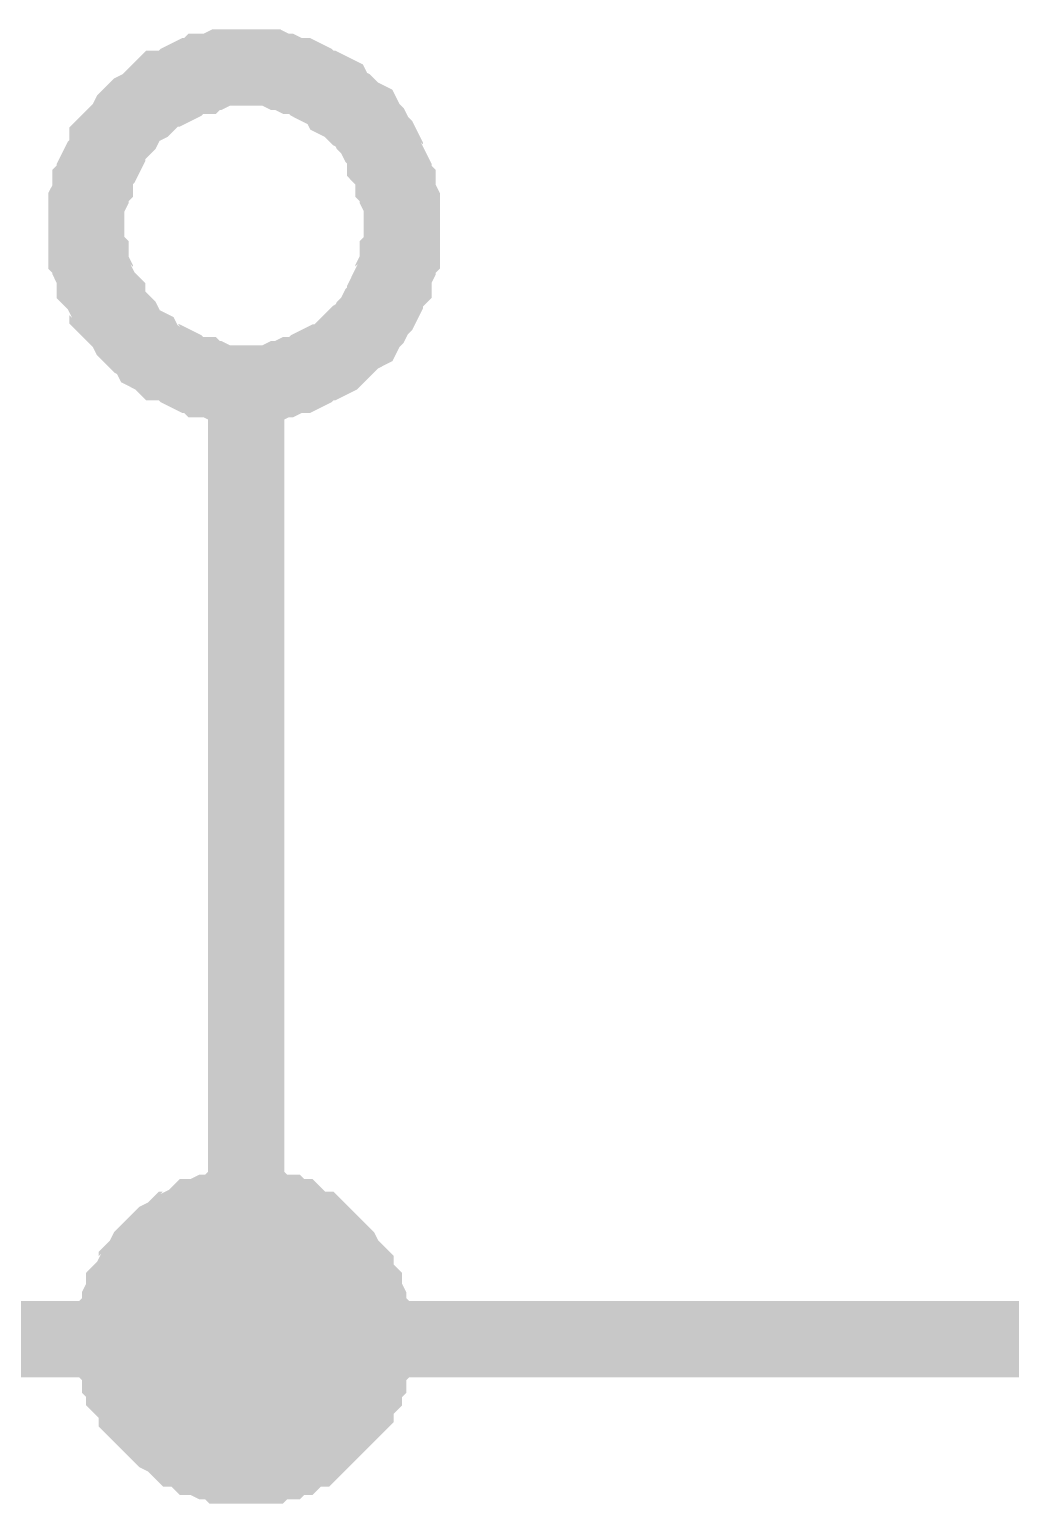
# Model space of a CAD drawing. Header units: millimetres. Extents: x -2024 to 917, y -725 to 13.
# Drawn here: x 301.31 to 305.17, y -129.44 to -123.64 of the extents above; entities that cross this region are included whole.
import ezdxf

# ---------------------------------------------------------------- set-up
doc = ezdxf.new("R2010")
doc.units = ezdxf.units.MM
doc.layers.add('Sheet', color=255, linetype='Continuous')

msp = doc.modelspace()

# ---------------------------------------------------------------- linework, layer by layer
at = {"layer": 'Sheet'}
for points, const_width in [([(301.5346, -124.4218), (301.5346, -124.3887), (301.5346, -124.3556), (301.5346, -124.3225), (301.5512, -124.2894), (301.5512, -124.2563), (301.5677, -124.2397), (301.5677, -124.2066), (301.5843, -124.1735), (301.6008, -124.1569), (301.6174, -124.1238), (301.6174, -124.0907), (301.6339, -124.0741), (301.667, -124.041), (301.6836, -124.0244), (301.7001, -123.9913), (301.7167, -123.9748), (301.7332, -123.9582), (301.7663, -123.9416), (301.7829, -123.9251), (301.816, -123.892), (301.8326, -123.8754), (301.8657, -123.8754), (301.8988, -123.8588), (301.9153, -123.8423), (301.9484, -123.8257), (301.9815, -123.8257), (301.9981, -123.8092), (302.0312, -123.8092), (302.0643, -123.7926), (302.0974, -123.7926), (302.1305, -123.7926), (302.1636, -123.7926)], 0.2997), ([(302.1636, -123.7926), (302.1305, -123.7926), (302.0974, -123.7926), (302.0643, -123.7926), (302.0312, -123.8092), (301.9981, -123.8092), (301.9815, -123.8257), (301.9484, -123.8257), (301.9153, -123.8423), (301.8988, -123.8588), (301.8657, -123.8754), (301.8326, -123.8754), (301.816, -123.892), (301.7829, -123.9251), (301.7663, -123.9416), (301.7332, -123.9582), (301.7167, -123.9748), (301.7001, -123.9913), (301.6836, -124.0244), (301.667, -124.041), (301.6339, -124.0741), (301.6174, -124.0907), (301.6174, -124.1238), (301.6008, -124.1569), (301.5843, -124.1735), (301.5677, -124.2066), (301.5677, -124.2397), (301.5512, -124.2563), (301.5512, -124.2894), (301.5346, -124.3225), (301.5346, -124.3556), (301.5346, -124.3887), (301.5346, -124.4218)], 0.2997), ([(302.1636, -123.7926), (302.1967, -123.7926), (302.2298, -123.7926), (302.2629, -123.7926), (302.296, -123.8092), (302.3125, -123.8092), (302.3456, -123.8257), (302.3787, -123.8257), (302.4118, -123.8423), (302.4284, -123.8588), (302.4615, -123.8754), (302.478, -123.8754), (302.5111, -123.892), (302.5277, -123.9251), (302.5608, -123.9416), (302.5774, -123.9582), (302.5939, -123.9748), (302.627, -123.9913), (302.6436, -124.0244), (302.6601, -124.041), (302.6767, -124.0741), (302.6932, -124.0907), (302.7098, -124.1238), (302.7098, -124.1569), (302.7263, -124.1735), (302.7429, -124.2066), (302.7429, -124.2397), (302.7594, -124.2563), (302.7594, -124.2894), (302.776, -124.3225), (302.776, -124.3556), (302.776, -124.3887), (302.776, -124.4218)], 0.2997), ([(302.776, -124.4218), (302.776, -124.3887), (302.776, -124.3556), (302.776, -124.3225), (302.7594, -124.2894), (302.7594, -124.2563), (302.7429, -124.2397), (302.7429, -124.2066), (302.7263, -124.1735), (302.7098, -124.1569), (302.7098, -124.1238), (302.6932, -124.0907), (302.6767, -124.0741), (302.6601, -124.041), (302.6436, -124.0244), (302.627, -123.9913), (302.5939, -123.9748), (302.5774, -123.9582), (302.5608, -123.9416), (302.5277, -123.9251), (302.5111, -123.892), (302.478, -123.8754), (302.4615, -123.8754), (302.4284, -123.8588), (302.4118, -123.8423), (302.3787, -123.8257), (302.3456, -123.8257), (302.3125, -123.8092), (302.296, -123.8092), (302.2629, -123.7926), (302.2298, -123.7926), (302.1967, -123.7926), (302.1636, -123.7926)], 0.2997), ([(302.1636, -125.0345), (302.1305, -125.0345), (302.0974, -125.0345), (302.0643, -125.0345), (302.0312, -125.018), (301.9981, -125.018), (301.9815, -125.0014), (301.9484, -125.0014), (301.9153, -124.9848), (301.8988, -124.9683), (301.8657, -124.9517), (301.8326, -124.9517), (301.816, -124.9352), (301.7829, -124.9186), (301.7663, -124.8855), (301.7332, -124.8689), (301.7167, -124.8524), (301.7001, -124.8358), (301.6836, -124.8027), (301.667, -124.7861), (301.6339, -124.753), (301.6174, -124.7365), (301.6174, -124.7033), (301.6008, -124.6868), (301.5843, -124.6537), (301.5677, -124.6371), (301.5677, -124.604), (301.5512, -124.5709), (301.5512, -124.5378), (301.5346, -124.5212), (301.5346, -124.4881), (301.5346, -124.455), (301.5346, -124.4218)], 0.2997), ([(301.5346, -124.4218), (301.5346, -124.4218)], 0.2997), ([(301.5346, -124.4218), (301.5346, -124.455), (301.5346, -124.4881), (301.5346, -124.5212), (301.5512, -124.5378), (301.5512, -124.5709), (301.5677, -124.604), (301.5677, -124.6371), (301.5843, -124.6537), (301.6008, -124.6868), (301.6174, -124.7033), (301.6174, -124.7365), (301.6339, -124.753), (301.667, -124.7861), (301.6836, -124.8027), (301.7001, -124.8358), (301.7167, -124.8524), (301.7332, -124.8689), (301.7663, -124.8855), (301.7829, -124.9186), (301.816, -124.9352), (301.8326, -124.9517), (301.8657, -124.9517), (301.8988, -124.9683), (301.9153, -124.9848), (301.9484, -125.0014), (301.9815, -125.0014), (301.9981, -125.018), (302.0312, -125.018), (302.0643, -125.0345), (302.0974, -125.0345), (302.1305, -125.0345), (302.1636, -125.0345)], 0.2997), ([(302.776, -124.4218), (302.776, -124.455), (302.776, -124.4881), (302.776, -124.5212), (302.7594, -124.5378), (302.7594, -124.5709), (302.7429, -124.604), (302.7429, -124.6371), (302.7263, -124.6537), (302.7098, -124.6868), (302.7098, -124.7033), (302.6932, -124.7365), (302.6767, -124.753), (302.6601, -124.7861), (302.6436, -124.8027), (302.627, -124.8358), (302.5939, -124.8524), (302.5774, -124.8689), (302.5608, -124.8855), (302.5277, -124.9186), (302.5111, -124.9352), (302.478, -124.9517), (302.4615, -124.9517), (302.4284, -124.9683), (302.4118, -124.9848), (302.3787, -125.0014), (302.3456, -125.0014), (302.3125, -125.018), (302.296, -125.018), (302.2629, -125.0345), (302.2298, -125.0345), (302.1967, -125.0345), (302.1636, -125.0345)], 0.2997), ([(302.1636, -125.0345), (302.1967, -125.0345), (302.2298, -125.0345), (302.2629, -125.0345), (302.296, -125.018), (302.3125, -125.018), (302.3456, -125.0014), (302.3787, -125.0014), (302.4118, -124.9848), (302.4284, -124.9683), (302.4615, -124.9517), (302.478, -124.9517), (302.5111, -124.9352), (302.5277, -124.9186), (302.5608, -124.8855), (302.5774, -124.8689), (302.5939, -124.8524), (302.627, -124.8358), (302.6436, -124.8027), (302.6601, -124.7861), (302.6767, -124.753), (302.6932, -124.7365), (302.7098, -124.7033), (302.7098, -124.6868), (302.7263, -124.6537), (302.7429, -124.6371), (302.7429, -124.604), (302.7594, -124.5709), (302.7594, -124.5378), (302.776, -124.5212), (302.776, -124.4881), (302.776, -124.455), (302.776, -124.4218)], 0.2997), ([(302.776, -124.4218), (302.776, -124.4218), (302.776, -124.4218), (302.776, -124.4218), (302.776, -124.4218), (302.776, -124.4218), (302.776, -124.4218), (302.776, -124.4218), (302.776, -124.4218), (302.776, -124.4218), (302.776, -124.4218), (302.776, -124.4218), (302.776, -124.4218), (302.776, -124.4218), (302.776, -124.4218), (302.776, -124.4218), (302.776, -124.4218), (302.776, -124.4218), (302.776, -124.4218), (302.776, -124.4218), (302.776, -124.4218), (302.776, -124.4218), (302.776, -124.4218), (302.776, -124.4218), (302.776, -124.4218), (302.776, -124.4218), (302.776, -124.4218), (302.776, -124.4218), (302.776, -124.4218), (302.776, -124.4218), (302.776, -124.4218), (302.776, -124.4218), (302.776, -124.4218)], 0.2997), ([(302.776, -124.4218), (302.776, -124.4218)], 0.2997), ([(302.1636, -125.0345), (302.1636, -126.293)], 0.2997), ([(302.1636, -128.7934), (302.1636, -126.293)], 0.2997), ([(301.6505, -128.7934), (301.6505, -128.7603), (301.6505, -128.7437), (301.6505, -128.7106), (301.667, -128.694), (301.667, -128.6609), (301.667, -128.6444), (301.6836, -128.6112), (301.6836, -128.5947), (301.7001, -128.5781), (301.7167, -128.545), (301.7332, -128.5284), (301.7332, -128.5119), (301.7498, -128.4953), (301.7663, -128.4622), (301.7829, -128.4457), (301.7995, -128.4291), (301.816, -128.4125), (301.8326, -128.396), (301.8657, -128.3794), (301.8822, -128.3629), (301.8988, -128.3629), (301.9153, -128.3463), (301.9484, -128.3297), (301.965, -128.3132), (301.9815, -128.3132), (302.0146, -128.2966), (302.0312, -128.2966), (302.0643, -128.2966), (302.0808, -128.2801), (302.1139, -128.2801), (302.1305, -128.2801), (302.1636, -128.2801)], 0.2997), ([(301.6505, -128.7934), (301.6505, -128.7603), (301.6505, -128.7437), (301.6505, -128.7106), (301.667, -128.694), (301.667, -128.6609), (301.667, -128.6444), (301.6836, -128.6112), (301.6836, -128.5947), (301.7001, -128.5781), (301.7167, -128.545), (301.7332, -128.5284), (301.7332, -128.5119), (301.7498, -128.4953), (301.7663, -128.4622), (301.7829, -128.4457), (301.7995, -128.4291), (301.816, -128.4125), (301.8326, -128.396), (301.8657, -128.3794), (301.8822, -128.3629), (301.8988, -128.3629), (301.9153, -128.3463), (301.9484, -128.3297), (301.965, -128.3132), (301.9815, -128.3132), (302.0146, -128.2966), (302.0312, -128.2966), (302.0643, -128.2966), (302.0808, -128.2801), (302.1139, -128.2801), (302.1305, -128.2801), (302.1636, -128.2801)], 0.2997), ([(301.6505, -128.7934), (301.6505, -128.7603), (301.6505, -128.7437), (301.6505, -128.7106), (301.667, -128.694), (301.667, -128.6609), (301.667, -128.6444), (301.6836, -128.6112), (301.6836, -128.5947), (301.7001, -128.5781), (301.7167, -128.545), (301.7332, -128.5284), (301.7332, -128.5119), (301.7498, -128.4953), (301.7663, -128.4622), (301.7829, -128.4457), (301.7995, -128.4291), (301.816, -128.4125), (301.8326, -128.396), (301.8657, -128.3794), (301.8822, -128.3629), (301.8988, -128.3629), (301.9153, -128.3463), (301.9484, -128.3297), (301.965, -128.3132), (301.9815, -128.3132), (302.0146, -128.2966), (302.0312, -128.2966), (302.0643, -128.2966), (302.0808, -128.2801), (302.1139, -128.2801), (302.1305, -128.2801), (302.1636, -128.2801)], 0.2997), ([(301.6505, -128.7934), (301.6505, -128.7603), (301.6505, -128.7437), (301.6505, -128.7106), (301.667, -128.694), (301.667, -128.6609), (301.667, -128.6444), (301.6836, -128.6112), (301.6836, -128.5947), (301.7001, -128.5781), (301.7167, -128.545), (301.7332, -128.5284), (301.7332, -128.5119), (301.7498, -128.4953), (301.7663, -128.4622), (301.7829, -128.4457), (301.7995, -128.4291), (301.816, -128.4125), (301.8326, -128.396), (301.8657, -128.3794), (301.8822, -128.3629), (301.8988, -128.3629), (301.9153, -128.3463), (301.9484, -128.3297), (301.965, -128.3132), (301.9815, -128.3132), (302.0146, -128.2966), (302.0312, -128.2966), (302.0643, -128.2966), (302.0808, -128.2801), (302.1139, -128.2801), (302.1305, -128.2801), (302.1636, -128.2801)], 0.2997), ([(301.6505, -128.7934), (301.6505, -128.7603), (301.6505, -128.7437), (301.6505, -128.7106), (301.667, -128.694), (301.667, -128.6609), (301.667, -128.6444), (301.6836, -128.6112), (301.6836, -128.5947), (301.7001, -128.5781), (301.7167, -128.545), (301.7332, -128.5284), (301.7332, -128.5119), (301.7498, -128.4953), (301.7663, -128.4622), (301.7829, -128.4457), (301.7995, -128.4291), (301.816, -128.4125), (301.8326, -128.396), (301.8657, -128.3794), (301.8822, -128.3629), (301.8988, -128.3629), (301.9153, -128.3463), (301.9484, -128.3297), (301.965, -128.3132), (301.9815, -128.3132), (302.0146, -128.2966), (302.0312, -128.2966), (302.0643, -128.2966), (302.0808, -128.2801), (302.1139, -128.2801), (302.1305, -128.2801), (302.1636, -128.2801)], 0.2997), ([(301.6505, -128.7934), (301.6505, -128.7603), (301.6505, -128.7437), (301.6505, -128.7106), (301.667, -128.694), (301.667, -128.6609), (301.667, -128.6444), (301.6836, -128.6112), (301.6836, -128.5947), (301.7001, -128.5781), (301.7167, -128.545), (301.7332, -128.5284), (301.7332, -128.5119), (301.7498, -128.4953), (301.7663, -128.4622), (301.7829, -128.4457), (301.7995, -128.4291), (301.816, -128.4125), (301.8326, -128.396), (301.8657, -128.3794), (301.8822, -128.3629), (301.8988, -128.3629), (301.9153, -128.3463), (301.9484, -128.3297), (301.965, -128.3132), (301.9815, -128.3132), (302.0146, -128.2966), (302.0312, -128.2966), (302.0643, -128.2966), (302.0808, -128.2801), (302.1139, -128.2801), (302.1305, -128.2801), (302.1636, -128.2801)], 0.2997), ([(302.1636, -128.2801), (302.1636, -128.2801)], 0.2997), ([(302.1636, -128.2801), (302.1967, -128.2801), (302.2132, -128.2801), (302.2463, -128.2801), (302.2629, -128.2966), (302.296, -128.2966), (302.3125, -128.2966), (302.3291, -128.3132), (302.3622, -128.3132), (302.3787, -128.3297), (302.3953, -128.3463), (302.4284, -128.3629), (302.4449, -128.3629), (302.4615, -128.3794), (302.478, -128.396), (302.4946, -128.4125), (302.5111, -128.4291), (302.5277, -128.4457), (302.5442, -128.4622), (302.5608, -128.4953), (302.5774, -128.5119), (302.5939, -128.5284), (302.5939, -128.545), (302.6105, -128.5781), (302.627, -128.5947), (302.627, -128.6112), (302.6436, -128.6444), (302.6436, -128.6609), (302.6436, -128.694), (302.6601, -128.7106), (302.6601, -128.7437), (302.6601, -128.7603), (302.6601, -128.7934)], 0.2997), ([(302.1636, -128.2801), (302.1636, -128.2801)], 0.2997), ([(302.1636, -128.2801), (302.1967, -128.2801), (302.2132, -128.2801), (302.2463, -128.2801), (302.2629, -128.2966), (302.296, -128.2966), (302.3125, -128.2966), (302.3291, -128.3132), (302.3622, -128.3132), (302.3787, -128.3297), (302.3953, -128.3463), (302.4284, -128.3629), (302.4449, -128.3629), (302.4615, -128.3794), (302.478, -128.396), (302.4946, -128.4125), (302.5111, -128.4291), (302.5277, -128.4457), (302.5442, -128.4622), (302.5608, -128.4953), (302.5774, -128.5119), (302.5939, -128.5284), (302.5939, -128.545), (302.6105, -128.5781), (302.627, -128.5947), (302.627, -128.6112), (302.6436, -128.6444), (302.6436, -128.6609), (302.6436, -128.694), (302.6601, -128.7106), (302.6601, -128.7437), (302.6601, -128.7603), (302.6601, -128.7934)], 0.2997), ([(302.1636, -128.2801), (302.1636, -128.2801)], 0.2997), ([(302.1636, -128.2801), (302.1967, -128.2801), (302.2132, -128.2801), (302.2463, -128.2801), (302.2629, -128.2966), (302.296, -128.2966), (302.3125, -128.2966), (302.3291, -128.3132), (302.3622, -128.3132), (302.3787, -128.3297), (302.3953, -128.3463), (302.4284, -128.3629), (302.4449, -128.3629), (302.4615, -128.3794), (302.478, -128.396), (302.4946, -128.4125), (302.5111, -128.4291), (302.5277, -128.4457), (302.5442, -128.4622), (302.5608, -128.4953), (302.5774, -128.5119), (302.5939, -128.5284), (302.5939, -128.545), (302.6105, -128.5781), (302.627, -128.5947), (302.627, -128.6112), (302.6436, -128.6444), (302.6436, -128.6609), (302.6436, -128.694), (302.6601, -128.7106), (302.6601, -128.7437), (302.6601, -128.7603), (302.6601, -128.7934)], 0.2997), ([(302.1636, -128.2801), (302.1636, -128.2801)], 0.2997), ([(302.1636, -128.2801), (302.1967, -128.2801), (302.2132, -128.2801), (302.2463, -128.2801), (302.2629, -128.2966), (302.296, -128.2966), (302.3125, -128.2966), (302.3291, -128.3132), (302.3622, -128.3132), (302.3787, -128.3297), (302.3953, -128.3463), (302.4284, -128.3629), (302.4449, -128.3629), (302.4615, -128.3794), (302.478, -128.396), (302.4946, -128.4125), (302.5111, -128.4291), (302.5277, -128.4457), (302.5442, -128.4622), (302.5608, -128.4953), (302.5774, -128.5119), (302.5939, -128.5284), (302.5939, -128.545), (302.6105, -128.5781), (302.627, -128.5947), (302.627, -128.6112), (302.6436, -128.6444), (302.6436, -128.6609), (302.6436, -128.694), (302.6601, -128.7106), (302.6601, -128.7437), (302.6601, -128.7603), (302.6601, -128.7934)], 0.2997), ([(302.1636, -128.2801), (302.1636, -128.2801)], 0.2997), ([(302.1636, -128.2801), (302.1967, -128.2801), (302.2132, -128.2801), (302.2463, -128.2801), (302.2629, -128.2966), (302.296, -128.2966), (302.3125, -128.2966), (302.3291, -128.3132), (302.3622, -128.3132), (302.3787, -128.3297), (302.3953, -128.3463), (302.4284, -128.3629), (302.4449, -128.3629), (302.4615, -128.3794), (302.478, -128.396), (302.4946, -128.4125), (302.5111, -128.4291), (302.5277, -128.4457), (302.5442, -128.4622), (302.5608, -128.4953), (302.5774, -128.5119), (302.5939, -128.5284), (302.5939, -128.545), (302.6105, -128.5781), (302.627, -128.5947), (302.627, -128.6112), (302.6436, -128.6444), (302.6436, -128.6609), (302.6436, -128.694), (302.6601, -128.7106), (302.6601, -128.7437), (302.6601, -128.7603), (302.6601, -128.7934)], 0.2997), ([(302.1636, -128.2801), (302.1636, -128.2801)], 0.2997), ([(302.1636, -128.2801), (302.1967, -128.2801), (302.2132, -128.2801), (302.2463, -128.2801), (302.2629, -128.2966), (302.296, -128.2966), (302.3125, -128.2966), (302.3291, -128.3132), (302.3622, -128.3132), (302.3787, -128.3297), (302.3953, -128.3463), (302.4284, -128.3629), (302.4449, -128.3629), (302.4615, -128.3794), (302.478, -128.396), (302.4946, -128.4125), (302.5111, -128.4291), (302.5277, -128.4457), (302.5442, -128.4622), (302.5608, -128.4953), (302.5774, -128.5119), (302.5939, -128.5284), (302.5939, -128.545), (302.6105, -128.5781), (302.627, -128.5947), (302.627, -128.6112), (302.6436, -128.6444), (302.6436, -128.6609), (302.6436, -128.694), (302.6601, -128.7106), (302.6601, -128.7437), (302.6601, -128.7603), (302.6601, -128.7934)], 0.2997), ([(301.6505, -128.7934), (301.6505, -128.7603), (301.6505, -128.7437), (301.6505, -128.7106), (301.667, -128.694), (301.667, -128.6609), (301.667, -128.6444), (301.6836, -128.6112), (301.6836, -128.5947), (301.7001, -128.5781), (301.7167, -128.545), (301.7332, -128.5284), (301.7332, -128.5119), (301.7498, -128.4953), (301.7663, -128.4622), (301.7829, -128.4457), (301.7995, -128.4291), (301.816, -128.4125), (301.8326, -128.396), (301.8657, -128.3794), (301.8822, -128.3629), (301.8988, -128.3629), (301.9153, -128.3463), (301.9484, -128.3297), (301.965, -128.3132), (301.9815, -128.3132), (302.0146, -128.2966), (302.0312, -128.2966), (302.0643, -128.2966), (302.0808, -128.2801), (302.1139, -128.2801), (302.1305, -128.2801), (302.1636, -128.2801)], 0.0991), ([(301.6505, -128.7934), (301.6505, -128.7603), (301.6505, -128.7437), (301.6505, -128.7106), (301.667, -128.694), (301.667, -128.6609), (301.667, -128.6444), (301.6836, -128.6112), (301.6836, -128.5947), (301.7001, -128.5781), (301.7167, -128.545), (301.7332, -128.5284), (301.7332, -128.5119), (301.7498, -128.4953), (301.7663, -128.4622), (301.7829, -128.4457), (301.7995, -128.4291), (301.816, -128.4125), (301.8326, -128.396), (301.8657, -128.3794), (301.8822, -128.3629), (301.8988, -128.3629), (301.9153, -128.3463), (301.9484, -128.3297), (301.965, -128.3132), (301.9815, -128.3132), (302.0146, -128.2966), (302.0312, -128.2966), (302.0643, -128.2966), (302.0808, -128.2801), (302.1139, -128.2801), (302.1305, -128.2801), (302.1636, -128.2801)], 0.0991), ([(301.6505, -128.7934), (301.6505, -128.7603), (301.6505, -128.7437), (301.6505, -128.7106), (301.667, -128.694), (301.667, -128.6609), (301.667, -128.6444), (301.6836, -128.6112), (301.6836, -128.5947), (301.7001, -128.5781), (301.7167, -128.545), (301.7332, -128.5284), (301.7332, -128.5119), (301.7498, -128.4953), (301.7663, -128.4622), (301.7829, -128.4457), (301.7995, -128.4291), (301.816, -128.4125), (301.8326, -128.396), (301.8657, -128.3794), (301.8822, -128.3629), (301.8988, -128.3629), (301.9153, -128.3463), (301.9484, -128.3297), (301.965, -128.3132), (301.9815, -128.3132), (302.0146, -128.2966), (302.0312, -128.2966), (302.0643, -128.2966), (302.0808, -128.2801), (302.1139, -128.2801), (302.1305, -128.2801), (302.1636, -128.2801)], 0.0991), ([(301.6505, -128.7934), (301.6505, -128.7603), (301.6505, -128.7437), (301.6505, -128.7106), (301.667, -128.694), (301.667, -128.6609), (301.667, -128.6444), (301.6836, -128.6112), (301.6836, -128.5947), (301.7001, -128.5781), (301.7167, -128.545), (301.7332, -128.5284), (301.7332, -128.5119), (301.7498, -128.4953), (301.7663, -128.4622), (301.7829, -128.4457), (301.7995, -128.4291), (301.816, -128.4125), (301.8326, -128.396), (301.8657, -128.3794), (301.8822, -128.3629), (301.8988, -128.3629), (301.9153, -128.3463), (301.9484, -128.3297), (301.965, -128.3132), (301.9815, -128.3132), (302.0146, -128.2966), (302.0312, -128.2966), (302.0643, -128.2966), (302.0808, -128.2801), (302.1139, -128.2801), (302.1305, -128.2801), (302.1636, -128.2801)], 0.0991), ([(301.6505, -128.7934), (301.6505, -128.7603), (301.6505, -128.7437), (301.6505, -128.7106), (301.667, -128.694), (301.667, -128.6609), (301.667, -128.6444), (301.6836, -128.6112), (301.6836, -128.5947), (301.7001, -128.5781), (301.7167, -128.545), (301.7332, -128.5284), (301.7332, -128.5119), (301.7498, -128.4953), (301.7663, -128.4622), (301.7829, -128.4457), (301.7995, -128.4291), (301.816, -128.4125), (301.8326, -128.396), (301.8657, -128.3794), (301.8822, -128.3629), (301.8988, -128.3629), (301.9153, -128.3463), (301.9484, -128.3297), (301.965, -128.3132), (301.9815, -128.3132), (302.0146, -128.2966), (302.0312, -128.2966), (302.0643, -128.2966), (302.0808, -128.2801), (302.1139, -128.2801), (302.1305, -128.2801), (302.1636, -128.2801)], 0.0991), ([(301.6505, -128.7934), (301.6505, -128.7603), (301.6505, -128.7437), (301.6505, -128.7106), (301.667, -128.694), (301.667, -128.6609), (301.667, -128.6444), (301.6836, -128.6112), (301.6836, -128.5947), (301.7001, -128.5781), (301.7167, -128.545), (301.7332, -128.5284), (301.7332, -128.5119), (301.7498, -128.4953), (301.7663, -128.4622), (301.7829, -128.4457), (301.7995, -128.4291), (301.816, -128.4125), (301.8326, -128.396), (301.8657, -128.3794), (301.8822, -128.3629), (301.8988, -128.3629), (301.9153, -128.3463), (301.9484, -128.3297), (301.965, -128.3132), (301.9815, -128.3132), (302.0146, -128.2966), (302.0312, -128.2966), (302.0643, -128.2966), (302.0808, -128.2801), (302.1139, -128.2801), (302.1305, -128.2801), (302.1636, -128.2801)], 0.0991), ([(302.1636, -128.2801), (302.1636, -128.2801)], 0.0991), ([(302.1636, -128.2801), (302.1967, -128.2801), (302.2132, -128.2801), (302.2463, -128.2801), (302.2629, -128.2966), (302.296, -128.2966), (302.3125, -128.2966), (302.3291, -128.3132), (302.3622, -128.3132), (302.3787, -128.3297), (302.3953, -128.3463), (302.4284, -128.3629), (302.4449, -128.3629), (302.4615, -128.3794), (302.478, -128.396), (302.4946, -128.4125), (302.5111, -128.4291), (302.5277, -128.4457), (302.5442, -128.4622), (302.5608, -128.4953), (302.5774, -128.5119), (302.5939, -128.5284), (302.5939, -128.545), (302.6105, -128.5781), (302.627, -128.5947), (302.627, -128.6112), (302.6436, -128.6444), (302.6436, -128.6609), (302.6436, -128.694), (302.6601, -128.7106), (302.6601, -128.7437), (302.6601, -128.7603), (302.6601, -128.7934)], 0.0991), ([(302.1636, -128.2801), (302.1636, -128.2801)], 0.0991), ([(302.1636, -128.2801), (302.1967, -128.2801), (302.2132, -128.2801), (302.2463, -128.2801), (302.2629, -128.2966), (302.296, -128.2966), (302.3125, -128.2966), (302.3291, -128.3132), (302.3622, -128.3132), (302.3787, -128.3297), (302.3953, -128.3463), (302.4284, -128.3629), (302.4449, -128.3629), (302.4615, -128.3794), (302.478, -128.396), (302.4946, -128.4125), (302.5111, -128.4291), (302.5277, -128.4457), (302.5442, -128.4622), (302.5608, -128.4953), (302.5774, -128.5119), (302.5939, -128.5284), (302.5939, -128.545), (302.6105, -128.5781), (302.627, -128.5947), (302.627, -128.6112), (302.6436, -128.6444), (302.6436, -128.6609), (302.6436, -128.694), (302.6601, -128.7106), (302.6601, -128.7437), (302.6601, -128.7603), (302.6601, -128.7934)], 0.0991), ([(302.1636, -128.2801), (302.1636, -128.2801)], 0.0991), ([(302.1636, -128.2801), (302.1967, -128.2801), (302.2132, -128.2801), (302.2463, -128.2801), (302.2629, -128.2966), (302.296, -128.2966), (302.3125, -128.2966), (302.3291, -128.3132), (302.3622, -128.3132), (302.3787, -128.3297), (302.3953, -128.3463), (302.4284, -128.3629), (302.4449, -128.3629), (302.4615, -128.3794), (302.478, -128.396), (302.4946, -128.4125), (302.5111, -128.4291), (302.5277, -128.4457), (302.5442, -128.4622), (302.5608, -128.4953), (302.5774, -128.5119), (302.5939, -128.5284), (302.5939, -128.545), (302.6105, -128.5781), (302.627, -128.5947), (302.627, -128.6112), (302.6436, -128.6444), (302.6436, -128.6609), (302.6436, -128.694), (302.6601, -128.7106), (302.6601, -128.7437), (302.6601, -128.7603), (302.6601, -128.7934)], 0.0991), ([(302.1636, -128.2801), (302.1636, -128.2801)], 0.0991), ([(302.1636, -128.2801), (302.1967, -128.2801), (302.2132, -128.2801), (302.2463, -128.2801), (302.2629, -128.2966), (302.296, -128.2966), (302.3125, -128.2966), (302.3291, -128.3132), (302.3622, -128.3132), (302.3787, -128.3297), (302.3953, -128.3463), (302.4284, -128.3629), (302.4449, -128.3629), (302.4615, -128.3794), (302.478, -128.396), (302.4946, -128.4125), (302.5111, -128.4291), (302.5277, -128.4457), (302.5442, -128.4622), (302.5608, -128.4953), (302.5774, -128.5119), (302.5939, -128.5284), (302.5939, -128.545), (302.6105, -128.5781), (302.627, -128.5947), (302.627, -128.6112), (302.6436, -128.6444), (302.6436, -128.6609), (302.6436, -128.694), (302.6601, -128.7106), (302.6601, -128.7437), (302.6601, -128.7603), (302.6601, -128.7934)], 0.0991), ([(302.1636, -128.2801), (302.1636, -128.2801)], 0.0991), ([(302.1636, -128.2801), (302.1967, -128.2801), (302.2132, -128.2801), (302.2463, -128.2801), (302.2629, -128.2966), (302.296, -128.2966), (302.3125, -128.2966), (302.3291, -128.3132), (302.3622, -128.3132), (302.3787, -128.3297), (302.3953, -128.3463), (302.4284, -128.3629), (302.4449, -128.3629), (302.4615, -128.3794), (302.478, -128.396), (302.4946, -128.4125), (302.5111, -128.4291), (302.5277, -128.4457), (302.5442, -128.4622), (302.5608, -128.4953), (302.5774, -128.5119), (302.5939, -128.5284), (302.5939, -128.545), (302.6105, -128.5781), (302.627, -128.5947), (302.627, -128.6112), (302.6436, -128.6444), (302.6436, -128.6609), (302.6436, -128.694), (302.6601, -128.7106), (302.6601, -128.7437), (302.6601, -128.7603), (302.6601, -128.7934)], 0.0991), ([(302.1636, -128.2801), (302.1636, -128.2801)], 0.0991), ([(302.1636, -128.2801), (302.1967, -128.2801), (302.2132, -128.2801), (302.2463, -128.2801), (302.2629, -128.2966), (302.296, -128.2966), (302.3125, -128.2966), (302.3291, -128.3132), (302.3622, -128.3132), (302.3787, -128.3297), (302.3953, -128.3463), (302.4284, -128.3629), (302.4449, -128.3629), (302.4615, -128.3794), (302.478, -128.396), (302.4946, -128.4125), (302.5111, -128.4291), (302.5277, -128.4457), (302.5442, -128.4622), (302.5608, -128.4953), (302.5774, -128.5119), (302.5939, -128.5284), (302.5939, -128.545), (302.6105, -128.5781), (302.627, -128.5947), (302.627, -128.6112), (302.6436, -128.6444), (302.6436, -128.6609), (302.6436, -128.694), (302.6601, -128.7106), (302.6601, -128.7437), (302.6601, -128.7603), (302.6601, -128.7934)], 0.0991), ([(297.1652, -128.7934), (302.1636, -128.7934)], 0.2997), ([(302.1636, -129.2902), (302.1305, -129.2902), (302.1139, -129.2902), (302.0808, -129.2902), (302.0643, -129.2736), (302.0312, -129.2736), (302.0146, -129.2736), (301.9815, -129.257), (301.965, -129.257), (301.9484, -129.2405), (301.9153, -129.2239), (301.8988, -129.2239), (301.8822, -129.2074), (301.8657, -129.1908), (301.8326, -129.1742), (301.816, -129.1577), (301.7995, -129.1411), (301.7829, -129.1246), (301.7663, -129.108), (301.7498, -129.0914), (301.7332, -129.0749), (301.7332, -129.0583), (301.7167, -129.0252), (301.7001, -129.0087), (301.6836, -128.9921), (301.6836, -128.959), (301.667, -128.9424), (301.667, -128.9259), (301.667, -128.8927), (301.6505, -128.8762), (301.6505, -128.8431), (301.6505, -128.8265), (301.6505, -128.7934)], 0.2997), ([(301.6505, -128.7934), (301.6505, -128.7934)], 0.2997), ([(302.1636, -129.2902), (302.1305, -129.2902), (302.1139, -129.2902), (302.0808, -129.2902), (302.0643, -129.2736), (302.0312, -129.2736), (302.0146, -129.2736), (301.9815, -129.257), (301.965, -129.257), (301.9484, -129.2405), (301.9153, -129.2239), (301.8988, -129.2239), (301.8822, -129.2074), (301.8657, -129.1908), (301.8326, -129.1742), (301.816, -129.1577), (301.7995, -129.1411), (301.7829, -129.1246), (301.7663, -129.108), (301.7498, -129.0914), (301.7332, -129.0749), (301.7332, -129.0583), (301.7167, -129.0252), (301.7001, -129.0087), (301.6836, -128.9921), (301.6836, -128.959), (301.667, -128.9424), (301.667, -128.9259), (301.667, -128.8927), (301.6505, -128.8762), (301.6505, -128.8431), (301.6505, -128.8265), (301.6505, -128.7934)], 0.2997), ([(301.6505, -128.7934), (301.6505, -128.7934)], 0.2997), ([(302.1636, -129.2902), (302.1305, -129.2902), (302.1139, -129.2902), (302.0808, -129.2902), (302.0643, -129.2736), (302.0312, -129.2736), (302.0146, -129.2736), (301.9815, -129.257), (301.965, -129.257), (301.9484, -129.2405), (301.9153, -129.2239), (301.8988, -129.2239), (301.8822, -129.2074), (301.8657, -129.1908), (301.8326, -129.1742), (301.816, -129.1577), (301.7995, -129.1411), (301.7829, -129.1246), (301.7663, -129.108), (301.7498, -129.0914), (301.7332, -129.0749), (301.7332, -129.0583), (301.7167, -129.0252), (301.7001, -129.0087), (301.6836, -128.9921), (301.6836, -128.959), (301.667, -128.9424), (301.667, -128.9259), (301.667, -128.8927), (301.6505, -128.8762), (301.6505, -128.8431), (301.6505, -128.8265), (301.6505, -128.7934)], 0.2997), ([(301.6505, -128.7934), (301.6505, -128.7934)], 0.2997), ([(302.1636, -129.2902), (302.1305, -129.2902), (302.1139, -129.2902), (302.0808, -129.2902), (302.0643, -129.2736), (302.0312, -129.2736), (302.0146, -129.2736), (301.9815, -129.257), (301.965, -129.257), (301.9484, -129.2405), (301.9153, -129.2239), (301.8988, -129.2239), (301.8822, -129.2074), (301.8657, -129.1908), (301.8326, -129.1742), (301.816, -129.1577), (301.7995, -129.1411), (301.7829, -129.1246), (301.7663, -129.108), (301.7498, -129.0914), (301.7332, -129.0749), (301.7332, -129.0583), (301.7167, -129.0252), (301.7001, -129.0087), (301.6836, -128.9921), (301.6836, -128.959), (301.667, -128.9424), (301.667, -128.9259), (301.667, -128.8927), (301.6505, -128.8762), (301.6505, -128.8431), (301.6505, -128.8265), (301.6505, -128.7934)], 0.2997), ([(301.6505, -128.7934), (301.6505, -128.7934)], 0.2997), ([(302.1636, -129.2902), (302.1305, -129.2902), (302.1139, -129.2902), (302.0808, -129.2902), (302.0643, -129.2736), (302.0312, -129.2736), (302.0146, -129.2736), (301.9815, -129.257), (301.965, -129.257), (301.9484, -129.2405), (301.9153, -129.2239), (301.8988, -129.2239), (301.8822, -129.2074), (301.8657, -129.1908), (301.8326, -129.1742), (301.816, -129.1577), (301.7995, -129.1411), (301.7829, -129.1246), (301.7663, -129.108), (301.7498, -129.0914), (301.7332, -129.0749), (301.7332, -129.0583), (301.7167, -129.0252), (301.7001, -129.0087), (301.6836, -128.9921), (301.6836, -128.959), (301.667, -128.9424), (301.667, -128.9259), (301.667, -128.8927), (301.6505, -128.8762), (301.6505, -128.8431), (301.6505, -128.8265), (301.6505, -128.7934)], 0.2997), ([(301.6505, -128.7934), (301.6505, -128.7934)], 0.2997), ([(302.1636, -129.2902), (302.1305, -129.2902), (302.1139, -129.2902), (302.0808, -129.2902), (302.0643, -129.2736), (302.0312, -129.2736), (302.0146, -129.2736), (301.9815, -129.257), (301.965, -129.257), (301.9484, -129.2405), (301.9153, -129.2239), (301.8988, -129.2239), (301.8822, -129.2074), (301.8657, -129.1908), (301.8326, -129.1742), (301.816, -129.1577), (301.7995, -129.1411), (301.7829, -129.1246), (301.7663, -129.108), (301.7498, -129.0914), (301.7332, -129.0749), (301.7332, -129.0583), (301.7167, -129.0252), (301.7001, -129.0087), (301.6836, -128.9921), (301.6836, -128.959), (301.667, -128.9424), (301.667, -128.9259), (301.667, -128.8927), (301.6505, -128.8762), (301.6505, -128.8431), (301.6505, -128.8265), (301.6505, -128.7934)], 0.2997), ([(301.6505, -128.7934), (301.6505, -128.7934)], 0.2997), ([(302.6601, -128.7934), (302.6601, -128.8265), (302.6601, -128.8431), (302.6601, -128.8762), (302.6436, -128.8927), (302.6436, -128.9259), (302.6436, -128.9424), (302.627, -128.959), (302.627, -128.9921), (302.6105, -129.0087), (302.5939, -129.0252), (302.5939, -129.0583), (302.5774, -129.0749), (302.5608, -129.0914), (302.5442, -129.108), (302.5277, -129.1246), (302.5111, -129.1411), (302.4946, -129.1577), (302.478, -129.1742), (302.4615, -129.1908), (302.4449, -129.2074), (302.4284, -129.2239), (302.3953, -129.2239), (302.3787, -129.2405), (302.3622, -129.257), (302.3291, -129.257), (302.3125, -129.2736), (302.296, -129.2736), (302.2629, -129.2736), (302.2463, -129.2902), (302.2132, -129.2902), (302.1967, -129.2902), (302.1636, -129.2902)], 0.2997), ([(302.6601, -128.7934), (302.6601, -128.8265), (302.6601, -128.8431), (302.6601, -128.8762), (302.6436, -128.8927), (302.6436, -128.9259), (302.6436, -128.9424), (302.627, -128.959), (302.627, -128.9921), (302.6105, -129.0087), (302.5939, -129.0252), (302.5939, -129.0583), (302.5774, -129.0749), (302.5608, -129.0914), (302.5442, -129.108), (302.5277, -129.1246), (302.5111, -129.1411), (302.4946, -129.1577), (302.478, -129.1742), (302.4615, -129.1908), (302.4449, -129.2074), (302.4284, -129.2239), (302.3953, -129.2239), (302.3787, -129.2405), (302.3622, -129.257), (302.3291, -129.257), (302.3125, -129.2736), (302.296, -129.2736), (302.2629, -129.2736), (302.2463, -129.2902), (302.2132, -129.2902), (302.1967, -129.2902), (302.1636, -129.2902)], 0.2997), ([(302.1636, -128.7934), (312.1604, -128.7934), (327.1391, -128.7934), (332.1376, -128.7934)], 0.2997), ([(302.6601, -128.7934), (302.6601, -128.8265), (302.6601, -128.8431), (302.6601, -128.8762), (302.6436, -128.8927), (302.6436, -128.9259), (302.6436, -128.9424), (302.627, -128.959), (302.627, -128.9921), (302.6105, -129.0087), (302.5939, -129.0252), (302.5939, -129.0583), (302.5774, -129.0749), (302.5608, -129.0914), (302.5442, -129.108), (302.5277, -129.1246), (302.5111, -129.1411), (302.4946, -129.1577), (302.478, -129.1742), (302.4615, -129.1908), (302.4449, -129.2074), (302.4284, -129.2239), (302.3953, -129.2239), (302.3787, -129.2405), (302.3622, -129.257), (302.3291, -129.257), (302.3125, -129.2736), (302.296, -129.2736), (302.2629, -129.2736), (302.2463, -129.2902), (302.2132, -129.2902), (302.1967, -129.2902), (302.1636, -129.2902)], 0.2997), ([(302.6601, -128.7934), (302.6601, -128.8265), (302.6601, -128.8431), (302.6601, -128.8762), (302.6436, -128.8927), (302.6436, -128.9259), (302.6436, -128.9424), (302.627, -128.959), (302.627, -128.9921), (302.6105, -129.0087), (302.5939, -129.0252), (302.5939, -129.0583), (302.5774, -129.0749), (302.5608, -129.0914), (302.5442, -129.108), (302.5277, -129.1246), (302.5111, -129.1411), (302.4946, -129.1577), (302.478, -129.1742), (302.4615, -129.1908), (302.4449, -129.2074), (302.4284, -129.2239), (302.3953, -129.2239), (302.3787, -129.2405), (302.3622, -129.257), (302.3291, -129.257), (302.3125, -129.2736), (302.296, -129.2736), (302.2629, -129.2736), (302.2463, -129.2902), (302.2132, -129.2902), (302.1967, -129.2902), (302.1636, -129.2902)], 0.2997), ([(302.6601, -128.7934), (302.6601, -128.8265), (302.6601, -128.8431), (302.6601, -128.8762), (302.6436, -128.8927), (302.6436, -128.9259), (302.6436, -128.9424), (302.627, -128.959), (302.627, -128.9921), (302.6105, -129.0087), (302.5939, -129.0252), (302.5939, -129.0583), (302.5774, -129.0749), (302.5608, -129.0914), (302.5442, -129.108), (302.5277, -129.1246), (302.5111, -129.1411), (302.4946, -129.1577), (302.478, -129.1742), (302.4615, -129.1908), (302.4449, -129.2074), (302.4284, -129.2239), (302.3953, -129.2239), (302.3787, -129.2405), (302.3622, -129.257), (302.3291, -129.257), (302.3125, -129.2736), (302.296, -129.2736), (302.2629, -129.2736), (302.2463, -129.2902), (302.2132, -129.2902), (302.1967, -129.2902), (302.1636, -129.2902)], 0.2997), ([(302.6601, -128.7934), (302.6601, -128.8265), (302.6601, -128.8431), (302.6601, -128.8762), (302.6436, -128.8927), (302.6436, -128.9259), (302.6436, -128.9424), (302.627, -128.959), (302.627, -128.9921), (302.6105, -129.0087), (302.5939, -129.0252), (302.5939, -129.0583), (302.5774, -129.0749), (302.5608, -129.0914), (302.5442, -129.108), (302.5277, -129.1246), (302.5111, -129.1411), (302.4946, -129.1577), (302.478, -129.1742), (302.4615, -129.1908), (302.4449, -129.2074), (302.4284, -129.2239), (302.3953, -129.2239), (302.3787, -129.2405), (302.3622, -129.257), (302.3291, -129.257), (302.3125, -129.2736), (302.296, -129.2736), (302.2629, -129.2736), (302.2463, -129.2902), (302.2132, -129.2902), (302.1967, -129.2902), (302.1636, -129.2902)], 0.2997), ([(302.6601, -128.7934), (302.6601, -128.7934), (302.6601, -128.7934), (302.6601, -128.7934), (302.6601, -128.7934), (302.6601, -128.7934), (302.6601, -128.7934), (302.6601, -128.7934), (302.6601, -128.7934), (302.6601, -128.7934), (302.6601, -128.7934), (302.6601, -128.7934), (302.6601, -128.7934), (302.6601, -128.7934), (302.6601, -128.7934), (302.6601, -128.7934), (302.6601, -128.7934), (302.6601, -128.7934), (302.6601, -128.7934), (302.6601, -128.7934), (302.6601, -128.7934), (302.6601, -128.7934), (302.6601, -128.7934), (302.6601, -128.7934), (302.6601, -128.7934), (302.6601, -128.7934), (302.6601, -128.7934), (302.6601, -128.7934), (302.6601, -128.7934), (302.6601, -128.7934), (302.6601, -128.7934), (302.6601, -128.7934), (302.6601, -128.7934)], 0.2997), ([(302.6601, -128.7934), (302.6601, -128.7934)], 0.2997), ([(302.6601, -128.7934), (302.6601, -128.7934), (302.6601, -128.7934), (302.6601, -128.7934), (302.6601, -128.7934), (302.6601, -128.7934), (302.6601, -128.7934), (302.6601, -128.7934), (302.6601, -128.7934), (302.6601, -128.7934), (302.6601, -128.7934), (302.6601, -128.7934), (302.6601, -128.7934), (302.6601, -128.7934), (302.6601, -128.7934), (302.6601, -128.7934), (302.6601, -128.7934), (302.6601, -128.7934), (302.6601, -128.7934), (302.6601, -128.7934), (302.6601, -128.7934), (302.6601, -128.7934), (302.6601, -128.7934), (302.6601, -128.7934), (302.6601, -128.7934), (302.6601, -128.7934), (302.6601, -128.7934), (302.6601, -128.7934), (302.6601, -128.7934), (302.6601, -128.7934), (302.6601, -128.7934), (302.6601, -128.7934), (302.6601, -128.7934)], 0.2997), ([(302.6601, -128.7934), (302.6601, -128.7934)], 0.2997), ([(302.6601, -128.7934), (302.6601, -128.7934), (302.6601, -128.7934), (302.6601, -128.7934), (302.6601, -128.7934), (302.6601, -128.7934), (302.6601, -128.7934), (302.6601, -128.7934), (302.6601, -128.7934), (302.6601, -128.7934), (302.6601, -128.7934), (302.6601, -128.7934), (302.6601, -128.7934), (302.6601, -128.7934), (302.6601, -128.7934), (302.6601, -128.7934), (302.6601, -128.7934), (302.6601, -128.7934), (302.6601, -128.7934), (302.6601, -128.7934), (302.6601, -128.7934), (302.6601, -128.7934), (302.6601, -128.7934), (302.6601, -128.7934), (302.6601, -128.7934), (302.6601, -128.7934), (302.6601, -128.7934), (302.6601, -128.7934), (302.6601, -128.7934), (302.6601, -128.7934), (302.6601, -128.7934), (302.6601, -128.7934), (302.6601, -128.7934)], 0.2997), ([(302.6601, -128.7934), (302.6601, -128.7934)], 0.2997), ([(302.6601, -128.7934), (302.6601, -128.7934), (302.6601, -128.7934), (302.6601, -128.7934), (302.6601, -128.7934), (302.6601, -128.7934), (302.6601, -128.7934), (302.6601, -128.7934), (302.6601, -128.7934), (302.6601, -128.7934), (302.6601, -128.7934), (302.6601, -128.7934), (302.6601, -128.7934), (302.6601, -128.7934), (302.6601, -128.7934), (302.6601, -128.7934), (302.6601, -128.7934), (302.6601, -128.7934), (302.6601, -128.7934), (302.6601, -128.7934), (302.6601, -128.7934), (302.6601, -128.7934), (302.6601, -128.7934), (302.6601, -128.7934), (302.6601, -128.7934), (302.6601, -128.7934), (302.6601, -128.7934), (302.6601, -128.7934), (302.6601, -128.7934), (302.6601, -128.7934), (302.6601, -128.7934), (302.6601, -128.7934), (302.6601, -128.7934)], 0.2997), ([(302.6601, -128.7934), (302.6601, -128.7934)], 0.2997), ([(302.6601, -128.7934), (302.6601, -128.7934), (302.6601, -128.7934), (302.6601, -128.7934), (302.6601, -128.7934), (302.6601, -128.7934), (302.6601, -128.7934), (302.6601, -128.7934), (302.6601, -128.7934), (302.6601, -128.7934), (302.6601, -128.7934), (302.6601, -128.7934), (302.6601, -128.7934), (302.6601, -128.7934), (302.6601, -128.7934), (302.6601, -128.7934), (302.6601, -128.7934), (302.6601, -128.7934), (302.6601, -128.7934), (302.6601, -128.7934), (302.6601, -128.7934), (302.6601, -128.7934), (302.6601, -128.7934), (302.6601, -128.7934), (302.6601, -128.7934), (302.6601, -128.7934), (302.6601, -128.7934), (302.6601, -128.7934), (302.6601, -128.7934), (302.6601, -128.7934), (302.6601, -128.7934), (302.6601, -128.7934), (302.6601, -128.7934)], 0.2997), ([(302.6601, -128.7934), (302.6601, -128.7934)], 0.2997), ([(302.6601, -128.7934), (302.6601, -128.7934), (302.6601, -128.7934), (302.6601, -128.7934), (302.6601, -128.7934), (302.6601, -128.7934), (302.6601, -128.7934), (302.6601, -128.7934), (302.6601, -128.7934), (302.6601, -128.7934), (302.6601, -128.7934), (302.6601, -128.7934), (302.6601, -128.7934), (302.6601, -128.7934), (302.6601, -128.7934), (302.6601, -128.7934), (302.6601, -128.7934), (302.6601, -128.7934), (302.6601, -128.7934), (302.6601, -128.7934), (302.6601, -128.7934), (302.6601, -128.7934), (302.6601, -128.7934), (302.6601, -128.7934), (302.6601, -128.7934), (302.6601, -128.7934), (302.6601, -128.7934), (302.6601, -128.7934), (302.6601, -128.7934), (302.6601, -128.7934), (302.6601, -128.7934), (302.6601, -128.7934), (302.6601, -128.7934)], 0.2997), ([(302.6601, -128.7934), (302.6601, -128.7934)], 0.2997), ([(302.1636, -129.2902), (302.1305, -129.2902), (302.1139, -129.2902), (302.0808, -129.2902), (302.0643, -129.2736), (302.0312, -129.2736), (302.0146, -129.2736), (301.9815, -129.257), (301.965, -129.257), (301.9484, -129.2405), (301.9153, -129.2239), (301.8988, -129.2239), (301.8822, -129.2074), (301.8657, -129.1908), (301.8326, -129.1742), (301.816, -129.1577), (301.7995, -129.1411), (301.7829, -129.1246), (301.7663, -129.108), (301.7498, -129.0914), (301.7332, -129.0749), (301.7332, -129.0583), (301.7167, -129.0252), (301.7001, -129.0087), (301.6836, -128.9921), (301.6836, -128.959), (301.667, -128.9424), (301.667, -128.9259), (301.667, -128.8927), (301.6505, -128.8762), (301.6505, -128.8431), (301.6505, -128.8265), (301.6505, -128.7934)], 0.0991), ([(301.6505, -128.7934), (301.6505, -128.7934)], 0.0991), ([(302.1636, -129.2902), (302.1305, -129.2902), (302.1139, -129.2902), (302.0808, -129.2902), (302.0643, -129.2736), (302.0312, -129.2736), (302.0146, -129.2736), (301.9815, -129.257), (301.965, -129.257), (301.9484, -129.2405), (301.9153, -129.2239), (301.8988, -129.2239), (301.8822, -129.2074), (301.8657, -129.1908), (301.8326, -129.1742), (301.816, -129.1577), (301.7995, -129.1411), (301.7829, -129.1246), (301.7663, -129.108), (301.7498, -129.0914), (301.7332, -129.0749), (301.7332, -129.0583), (301.7167, -129.0252), (301.7001, -129.0087), (301.6836, -128.9921), (301.6836, -128.959), (301.667, -128.9424), (301.667, -128.9259), (301.667, -128.8927), (301.6505, -128.8762), (301.6505, -128.8431), (301.6505, -128.8265), (301.6505, -128.7934)], 0.0991), ([(301.6505, -128.7934), (301.6505, -128.7934)], 0.0991), ([(302.1636, -129.2902), (302.1305, -129.2902), (302.1139, -129.2902), (302.0808, -129.2902), (302.0643, -129.2736), (302.0312, -129.2736), (302.0146, -129.2736), (301.9815, -129.257), (301.965, -129.257), (301.9484, -129.2405), (301.9153, -129.2239), (301.8988, -129.2239), (301.8822, -129.2074), (301.8657, -129.1908), (301.8326, -129.1742), (301.816, -129.1577), (301.7995, -129.1411), (301.7829, -129.1246), (301.7663, -129.108), (301.7498, -129.0914), (301.7332, -129.0749), (301.7332, -129.0583), (301.7167, -129.0252), (301.7001, -129.0087), (301.6836, -128.9921), (301.6836, -128.959), (301.667, -128.9424), (301.667, -128.9259), (301.667, -128.8927), (301.6505, -128.8762), (301.6505, -128.8431), (301.6505, -128.8265), (301.6505, -128.7934)], 0.0991), ([(301.6505, -128.7934), (301.6505, -128.7934)], 0.0991), ([(302.1636, -129.2902), (302.1305, -129.2902), (302.1139, -129.2902), (302.0808, -129.2902), (302.0643, -129.2736), (302.0312, -129.2736), (302.0146, -129.2736), (301.9815, -129.257), (301.965, -129.257), (301.9484, -129.2405), (301.9153, -129.2239), (301.8988, -129.2239), (301.8822, -129.2074), (301.8657, -129.1908), (301.8326, -129.1742), (301.816, -129.1577), (301.7995, -129.1411), (301.7829, -129.1246), (301.7663, -129.108), (301.7498, -129.0914), (301.7332, -129.0749), (301.7332, -129.0583), (301.7167, -129.0252), (301.7001, -129.0087), (301.6836, -128.9921), (301.6836, -128.959), (301.667, -128.9424), (301.667, -128.9259), (301.667, -128.8927), (301.6505, -128.8762), (301.6505, -128.8431), (301.6505, -128.8265), (301.6505, -128.7934)], 0.0991), ([(301.6505, -128.7934), (301.6505, -128.7934)], 0.0991), ([(302.1636, -129.2902), (302.1305, -129.2902), (302.1139, -129.2902), (302.0808, -129.2902), (302.0643, -129.2736), (302.0312, -129.2736), (302.0146, -129.2736), (301.9815, -129.257), (301.965, -129.257), (301.9484, -129.2405), (301.9153, -129.2239), (301.8988, -129.2239), (301.8822, -129.2074), (301.8657, -129.1908), (301.8326, -129.1742), (301.816, -129.1577), (301.7995, -129.1411), (301.7829, -129.1246), (301.7663, -129.108), (301.7498, -129.0914), (301.7332, -129.0749), (301.7332, -129.0583), (301.7167, -129.0252), (301.7001, -129.0087), (301.6836, -128.9921), (301.6836, -128.959), (301.667, -128.9424), (301.667, -128.9259), (301.667, -128.8927), (301.6505, -128.8762), (301.6505, -128.8431), (301.6505, -128.8265), (301.6505, -128.7934)], 0.0991), ([(301.6505, -128.7934), (301.6505, -128.7934)], 0.0991), ([(302.1636, -129.2902), (302.1305, -129.2902), (302.1139, -129.2902), (302.0808, -129.2902), (302.0643, -129.2736), (302.0312, -129.2736), (302.0146, -129.2736), (301.9815, -129.257), (301.965, -129.257), (301.9484, -129.2405), (301.9153, -129.2239), (301.8988, -129.2239), (301.8822, -129.2074), (301.8657, -129.1908), (301.8326, -129.1742), (301.816, -129.1577), (301.7995, -129.1411), (301.7829, -129.1246), (301.7663, -129.108), (301.7498, -129.0914), (301.7332, -129.0749), (301.7332, -129.0583), (301.7167, -129.0252), (301.7001, -129.0087), (301.6836, -128.9921), (301.6836, -128.959), (301.667, -128.9424), (301.667, -128.9259), (301.667, -128.8927), (301.6505, -128.8762), (301.6505, -128.8431), (301.6505, -128.8265), (301.6505, -128.7934)], 0.0991), ([(301.6505, -128.7934), (301.6505, -128.7934)], 0.0991), ([(302.6601, -128.7934), (302.6601, -128.8265), (302.6601, -128.8431), (302.6601, -128.8762), (302.6436, -128.8927), (302.6436, -128.9259), (302.6436, -128.9424), (302.627, -128.959), (302.627, -128.9921), (302.6105, -129.0087), (302.5939, -129.0252), (302.5939, -129.0583), (302.5774, -129.0749), (302.5608, -129.0914), (302.5442, -129.108), (302.5277, -129.1246), (302.5111, -129.1411), (302.4946, -129.1577), (302.478, -129.1742), (302.4615, -129.1908), (302.4449, -129.2074), (302.4284, -129.2239), (302.3953, -129.2239), (302.3787, -129.2405), (302.3622, -129.257), (302.3291, -129.257), (302.3125, -129.2736), (302.296, -129.2736), (302.2629, -129.2736), (302.2463, -129.2902), (302.2132, -129.2902), (302.1967, -129.2902), (302.1636, -129.2902)], 0.0991), ([(302.6601, -128.7934), (302.6601, -128.8265), (302.6601, -128.8431), (302.6601, -128.8762), (302.6436, -128.8927), (302.6436, -128.9259), (302.6436, -128.9424), (302.627, -128.959), (302.627, -128.9921), (302.6105, -129.0087), (302.5939, -129.0252), (302.5939, -129.0583), (302.5774, -129.0749), (302.5608, -129.0914), (302.5442, -129.108), (302.5277, -129.1246), (302.5111, -129.1411), (302.4946, -129.1577), (302.478, -129.1742), (302.4615, -129.1908), (302.4449, -129.2074), (302.4284, -129.2239), (302.3953, -129.2239), (302.3787, -129.2405), (302.3622, -129.257), (302.3291, -129.257), (302.3125, -129.2736), (302.296, -129.2736), (302.2629, -129.2736), (302.2463, -129.2902), (302.2132, -129.2902), (302.1967, -129.2902), (302.1636, -129.2902)], 0.0991), ([(302.6601, -128.7934), (302.6601, -128.8265), (302.6601, -128.8431), (302.6601, -128.8762), (302.6436, -128.8927), (302.6436, -128.9259), (302.6436, -128.9424), (302.627, -128.959), (302.627, -128.9921), (302.6105, -129.0087), (302.5939, -129.0252), (302.5939, -129.0583), (302.5774, -129.0749), (302.5608, -129.0914), (302.5442, -129.108), (302.5277, -129.1246), (302.5111, -129.1411), (302.4946, -129.1577), (302.478, -129.1742), (302.4615, -129.1908), (302.4449, -129.2074), (302.4284, -129.2239), (302.3953, -129.2239), (302.3787, -129.2405), (302.3622, -129.257), (302.3291, -129.257), (302.3125, -129.2736), (302.296, -129.2736), (302.2629, -129.2736), (302.2463, -129.2902), (302.2132, -129.2902), (302.1967, -129.2902), (302.1636, -129.2902)], 0.0991), ([(302.6601, -128.7934), (302.6601, -128.8265), (302.6601, -128.8431), (302.6601, -128.8762), (302.6436, -128.8927), (302.6436, -128.9259), (302.6436, -128.9424), (302.627, -128.959), (302.627, -128.9921), (302.6105, -129.0087), (302.5939, -129.0252), (302.5939, -129.0583), (302.5774, -129.0749), (302.5608, -129.0914), (302.5442, -129.108), (302.5277, -129.1246), (302.5111, -129.1411), (302.4946, -129.1577), (302.478, -129.1742), (302.4615, -129.1908), (302.4449, -129.2074), (302.4284, -129.2239), (302.3953, -129.2239), (302.3787, -129.2405), (302.3622, -129.257), (302.3291, -129.257), (302.3125, -129.2736), (302.296, -129.2736), (302.2629, -129.2736), (302.2463, -129.2902), (302.2132, -129.2902), (302.1967, -129.2902), (302.1636, -129.2902)], 0.0991), ([(302.6601, -128.7934), (302.6601, -128.8265), (302.6601, -128.8431), (302.6601, -128.8762), (302.6436, -128.8927), (302.6436, -128.9259), (302.6436, -128.9424), (302.627, -128.959), (302.627, -128.9921), (302.6105, -129.0087), (302.5939, -129.0252), (302.5939, -129.0583), (302.5774, -129.0749), (302.5608, -129.0914), (302.5442, -129.108), (302.5277, -129.1246), (302.5111, -129.1411), (302.4946, -129.1577), (302.478, -129.1742), (302.4615, -129.1908), (302.4449, -129.2074), (302.4284, -129.2239), (302.3953, -129.2239), (302.3787, -129.2405), (302.3622, -129.257), (302.3291, -129.257), (302.3125, -129.2736), (302.296, -129.2736), (302.2629, -129.2736), (302.2463, -129.2902), (302.2132, -129.2902), (302.1967, -129.2902), (302.1636, -129.2902)], 0.0991), ([(302.6601, -128.7934), (302.6601, -128.8265), (302.6601, -128.8431), (302.6601, -128.8762), (302.6436, -128.8927), (302.6436, -128.9259), (302.6436, -128.9424), (302.627, -128.959), (302.627, -128.9921), (302.6105, -129.0087), (302.5939, -129.0252), (302.5939, -129.0583), (302.5774, -129.0749), (302.5608, -129.0914), (302.5442, -129.108), (302.5277, -129.1246), (302.5111, -129.1411), (302.4946, -129.1577), (302.478, -129.1742), (302.4615, -129.1908), (302.4449, -129.2074), (302.4284, -129.2239), (302.3953, -129.2239), (302.3787, -129.2405), (302.3622, -129.257), (302.3291, -129.257), (302.3125, -129.2736), (302.296, -129.2736), (302.2629, -129.2736), (302.2463, -129.2902), (302.2132, -129.2902), (302.1967, -129.2902), (302.1636, -129.2902)], 0.0991), ([(302.6601, -128.7934), (302.6601, -128.7934), (302.6601, -128.7934), (302.6601, -128.7934), (302.6601, -128.7934), (302.6601, -128.7934), (302.6601, -128.7934), (302.6601, -128.7934), (302.6601, -128.7934), (302.6601, -128.7934), (302.6601, -128.7934), (302.6601, -128.7934), (302.6601, -128.7934), (302.6601, -128.7934), (302.6601, -128.7934), (302.6601, -128.7934), (302.6601, -128.7934), (302.6601, -128.7934), (302.6601, -128.7934), (302.6601, -128.7934), (302.6601, -128.7934), (302.6601, -128.7934), (302.6601, -128.7934), (302.6601, -128.7934), (302.6601, -128.7934), (302.6601, -128.7934), (302.6601, -128.7934), (302.6601, -128.7934), (302.6601, -128.7934), (302.6601, -128.7934), (302.6601, -128.7934), (302.6601, -128.7934), (302.6601, -128.7934)], 0.0991), ([(302.6601, -128.7934), (302.6601, -128.7934)], 0.0991), ([(302.6601, -128.7934), (302.6601, -128.7934), (302.6601, -128.7934), (302.6601, -128.7934), (302.6601, -128.7934), (302.6601, -128.7934), (302.6601, -128.7934), (302.6601, -128.7934), (302.6601, -128.7934), (302.6601, -128.7934), (302.6601, -128.7934), (302.6601, -128.7934), (302.6601, -128.7934), (302.6601, -128.7934), (302.6601, -128.7934), (302.6601, -128.7934), (302.6601, -128.7934), (302.6601, -128.7934), (302.6601, -128.7934), (302.6601, -128.7934), (302.6601, -128.7934), (302.6601, -128.7934), (302.6601, -128.7934), (302.6601, -128.7934), (302.6601, -128.7934), (302.6601, -128.7934), (302.6601, -128.7934), (302.6601, -128.7934), (302.6601, -128.7934), (302.6601, -128.7934), (302.6601, -128.7934), (302.6601, -128.7934), (302.6601, -128.7934)], 0.0991), ([(302.6601, -128.7934), (302.6601, -128.7934)], 0.0991), ([(302.6601, -128.7934), (302.6601, -128.7934), (302.6601, -128.7934), (302.6601, -128.7934), (302.6601, -128.7934), (302.6601, -128.7934), (302.6601, -128.7934), (302.6601, -128.7934), (302.6601, -128.7934), (302.6601, -128.7934), (302.6601, -128.7934), (302.6601, -128.7934), (302.6601, -128.7934), (302.6601, -128.7934), (302.6601, -128.7934), (302.6601, -128.7934), (302.6601, -128.7934), (302.6601, -128.7934), (302.6601, -128.7934), (302.6601, -128.7934), (302.6601, -128.7934), (302.6601, -128.7934), (302.6601, -128.7934), (302.6601, -128.7934), (302.6601, -128.7934), (302.6601, -128.7934), (302.6601, -128.7934), (302.6601, -128.7934), (302.6601, -128.7934), (302.6601, -128.7934), (302.6601, -128.7934), (302.6601, -128.7934), (302.6601, -128.7934)], 0.0991), ([(302.6601, -128.7934), (302.6601, -128.7934)], 0.0991), ([(302.6601, -128.7934), (302.6601, -128.7934), (302.6601, -128.7934), (302.6601, -128.7934), (302.6601, -128.7934), (302.6601, -128.7934), (302.6601, -128.7934), (302.6601, -128.7934), (302.6601, -128.7934), (302.6601, -128.7934), (302.6601, -128.7934), (302.6601, -128.7934), (302.6601, -128.7934), (302.6601, -128.7934), (302.6601, -128.7934), (302.6601, -128.7934), (302.6601, -128.7934), (302.6601, -128.7934), (302.6601, -128.7934), (302.6601, -128.7934), (302.6601, -128.7934), (302.6601, -128.7934), (302.6601, -128.7934), (302.6601, -128.7934), (302.6601, -128.7934), (302.6601, -128.7934), (302.6601, -128.7934), (302.6601, -128.7934), (302.6601, -128.7934), (302.6601, -128.7934), (302.6601, -128.7934), (302.6601, -128.7934), (302.6601, -128.7934)], 0.0991), ([(302.6601, -128.7934), (302.6601, -128.7934)], 0.0991), ([(302.6601, -128.7934), (302.6601, -128.7934), (302.6601, -128.7934), (302.6601, -128.7934), (302.6601, -128.7934), (302.6601, -128.7934), (302.6601, -128.7934), (302.6601, -128.7934), (302.6601, -128.7934), (302.6601, -128.7934), (302.6601, -128.7934), (302.6601, -128.7934), (302.6601, -128.7934), (302.6601, -128.7934), (302.6601, -128.7934), (302.6601, -128.7934), (302.6601, -128.7934), (302.6601, -128.7934), (302.6601, -128.7934), (302.6601, -128.7934), (302.6601, -128.7934), (302.6601, -128.7934), (302.6601, -128.7934), (302.6601, -128.7934), (302.6601, -128.7934), (302.6601, -128.7934), (302.6601, -128.7934), (302.6601, -128.7934), (302.6601, -128.7934), (302.6601, -128.7934), (302.6601, -128.7934), (302.6601, -128.7934), (302.6601, -128.7934)], 0.0991), ([(302.6601, -128.7934), (302.6601, -128.7934)], 0.0991), ([(302.6601, -128.7934), (302.6601, -128.7934), (302.6601, -128.7934), (302.6601, -128.7934), (302.6601, -128.7934), (302.6601, -128.7934), (302.6601, -128.7934), (302.6601, -128.7934), (302.6601, -128.7934), (302.6601, -128.7934), (302.6601, -128.7934), (302.6601, -128.7934), (302.6601, -128.7934), (302.6601, -128.7934), (302.6601, -128.7934), (302.6601, -128.7934), (302.6601, -128.7934), (302.6601, -128.7934), (302.6601, -128.7934), (302.6601, -128.7934), (302.6601, -128.7934), (302.6601, -128.7934), (302.6601, -128.7934), (302.6601, -128.7934), (302.6601, -128.7934), (302.6601, -128.7934), (302.6601, -128.7934), (302.6601, -128.7934), (302.6601, -128.7934), (302.6601, -128.7934), (302.6601, -128.7934), (302.6601, -128.7934), (302.6601, -128.7934)], 0.0991), ([(302.6601, -128.7934), (302.6601, -128.7934)], 0.0991)]:
    msp.add_lwpolyline(points, dxfattribs=dict(at, const_width=const_width))
at = {"layer": 'Sheet', "const_width": 0.508}
msp.add_lwpolyline([(301.8347, -128.7816, 1), (302.3427, -128.7816, 1)], format="xyb", close=True, dxfattribs=at)

doc.saveas('drawing.dxf')
